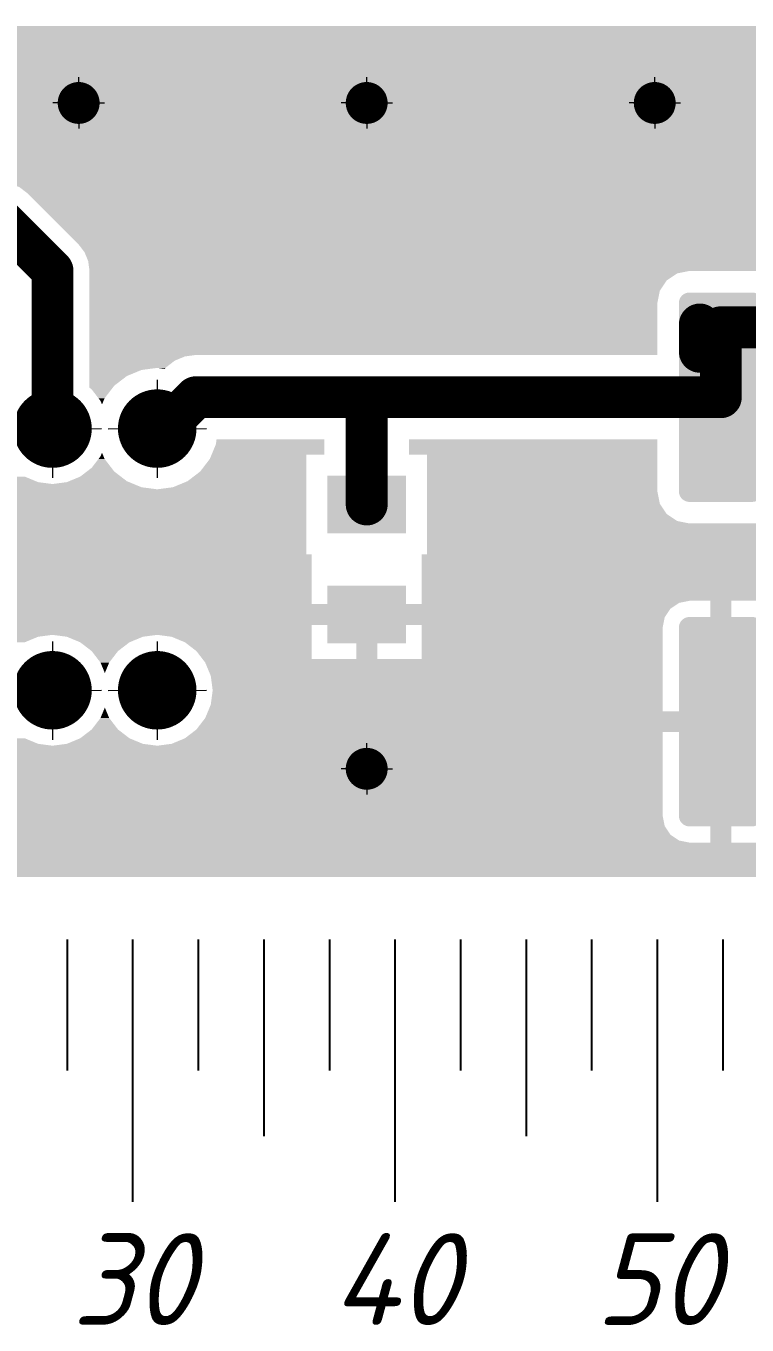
# Model space of a CAD drawing. Header units: inches. Extents: x -14 to 5184, y -66 to 1689.
# Drawn here: x 2034.55 to 2062.04, y 608.03 to 657.59 of the extents above; entities that cross this region are included whole.
import ezdxf

# ---------------------------------------------------------------- set-up
doc = ezdxf.new("R2010")
doc.units = ezdxf.units.IN
doc.header["$MEASUREMENT"] = 0
doc.layers.add('DRILL', color=7, linetype='Continuous', true_color=0xffffff)
doc.layers.add('Drill Gost', color=7, linetype='Continuous')
doc.layers.add('Poligon', color=7, linetype='Continuous')
doc.layers.add('Видимые тонкие (ГОСТ)', color=7, linetype='Continuous', lineweight=25)
doc.layers.add('Текст', color=7, linetype='Continuous', lineweight=15)
doc.styles.get("Standard").update_dxf_attribs({"font": 'gost_b.ttf', "oblique": 15})

# ---------------------------------------------------------------- blocks, each defined once
blk = doc.blocks.new('ROUND_4')
at = {"const_width": 0.015748}
blk.add_lwpolyline([(-0.007873999999999999, 0, 1), (0.007873999999999999, 0, 1)], format="xyb", close=True, dxfattribs=at)
blk = doc.blocks.new('ROUND_23')
at = {"const_width": 0.0295276}
blk.add_lwpolyline([(-0.0147638, 0, 1), (0.0147638, 0, 1)], format="xyb", close=True, dxfattribs=at)
blk = doc.blocks.new('RECTANGLE_ROUNDED_16')
for points in [[(-0.0266353, 0.0781408), (-0.0259077, 0.0784011), (0.0266353, 0.0781408), (0.0259077, 0.0784011)], [(-0.0259077, 0.0784011), (-0.0251582, 0.07858889999999999), (0.0259077, 0.0784011), (0.0251582, 0.07858889999999999)], [(-0.0251582, 0.07858889999999999), (-0.0243939, 0.0787022), (0.0251582, 0.07858889999999999), (0.0243939, 0.0787022)], [(-0.0243939, 0.0787022), (-0.023622, 0.0787402), (0.0243939, 0.0787022), (0.023622, 0.0787402)], [(-0.0314961, 0.0708661), (-0.0314581, 0.071638), (0.0314961, 0.0708661), (0.0314581, 0.071638)], [(-0.0314961, -0.0708661), (-0.0314961, 0.0708661), (0.0314961, -0.0708661), (0.0314961, 0.0708661)], [(-0.0314581, 0.071638), (-0.0313448, 0.0724023), (0.0314581, 0.071638), (0.0313448, 0.0724023)], [(-0.0313448, 0.0724023), (-0.031157, 0.0731518), (0.0313448, 0.0724023), (0.031157, 0.0731518)], [(-0.031157, 0.0731518), (-0.0308967, 0.0738794), (0.031157, 0.0731518), (0.0308967, 0.0738794)], [(-0.0308967, 0.0738794), (-0.0305663, 0.07457799999999999), (0.0308967, 0.0738794), (0.0305663, 0.07457799999999999)], [(-0.0305663, 0.07457799999999999), (-0.0301691, 0.0752407), (0.0305663, 0.07457799999999999), (0.0301691, 0.0752407)], [(-0.0301691, 0.0752407), (-0.0297087, 0.0758613), (0.0301691, 0.0752407), (0.0297087, 0.0758613)], [(-0.0297087, 0.0758613), (-0.0291898, 0.0764339), (0.0297087, 0.0758613), (0.0291898, 0.0764339)], [(-0.0291898, 0.0764339), (-0.0286172, 0.0769528), (0.0291898, 0.0764339), (0.0286172, 0.0769528)], [(-0.0286172, 0.0769528), (-0.0279966, 0.07741310000000001), (0.0286172, 0.0769528), (0.0279966, 0.07741310000000001)], [(-0.0279966, 0.07741310000000001), (-0.0273339, 0.07781039999999999), (0.0279966, 0.07741310000000001), (0.0273339, 0.07781039999999999)], [(-0.0273339, 0.07781039999999999), (-0.0266353, 0.0781408), (0.0273339, 0.07781039999999999), (0.0266353, 0.0781408)], [(-0.0314581, -0.071638), (-0.0314961, -0.0708661), (0.0314581, -0.071638), (0.0314961, -0.0708661)], [(-0.0313448, -0.0724023), (-0.0314581, -0.071638), (0.0313448, -0.0724023), (0.0314581, -0.071638)], [(-0.031157, -0.0731518), (-0.0313448, -0.0724023), (0.031157, -0.0731518), (0.0313448, -0.0724023)], [(-0.0308967, -0.0738794), (-0.031157, -0.0731518), (0.0308967, -0.0738794), (0.031157, -0.0731518)], [(-0.0305663, -0.07457799999999999), (-0.0308967, -0.0738794), (0.0305663, -0.07457799999999999), (0.0308967, -0.0738794)], [(-0.0301691, -0.0752407), (-0.0305663, -0.07457799999999999), (0.0301691, -0.0752407), (0.0305663, -0.07457799999999999)], [(-0.0297087, -0.0758613), (-0.0301691, -0.0752407), (0.0297087, -0.0758613), (0.0301691, -0.0752407)], [(-0.0291898, -0.0764339), (-0.0297087, -0.0758613), (0.0291898, -0.0764339), (0.0297087, -0.0758613)], [(-0.0286172, -0.0769528), (-0.0291898, -0.0764339), (0.0286172, -0.0769528), (0.0291898, -0.0764339)], [(-0.0279966, -0.07741310000000001), (-0.0286172, -0.0769528), (0.0279966, -0.07741310000000001), (0.0286172, -0.0769528)], [(-0.0273339, -0.07781039999999999), (-0.0279966, -0.07741310000000001), (0.0273339, -0.07781039999999999), (0.0279966, -0.07741310000000001)], [(-0.0266353, -0.0781408), (-0.0273339, -0.07781039999999999), (0.0266353, -0.0781408), (0.0273339, -0.07781039999999999)], [(-0.0259077, -0.0784011), (-0.0266353, -0.0781408), (0.0259077, -0.0784011), (0.0266353, -0.0781408)], [(-0.0251582, -0.07858889999999999), (-0.0259077, -0.0784011), (0.0251582, -0.07858889999999999), (0.0259077, -0.0784011)], [(-0.0243939, -0.0787022), (-0.0251582, -0.07858889999999999), (0.0243939, -0.0787022), (0.0251582, -0.07858889999999999)], [(-0.023622, -0.0787402), (-0.0243939, -0.0787022), (0.023622, -0.0787402), (0.0243939, -0.0787022)]]:
    blk.add_solid(points)
blk = doc.blocks.new('RECTANGLE_11')
blk.add_solid([(0.0295276, 0.0216535), (0.0295276, -0.0216535), (-0.0295276, 0.0216535), (-0.0295276, -0.0216535)])
blk = doc.blocks.new('ROUND_32')
at = {"const_width": 0.0078739}
blk.add_lwpolyline([(-0.003937, 0, 1), (0.003937, 0, 1)], format="xyb", close=True, dxfattribs=at)

msp = doc.modelspace()

# ---------------------------------------------------------------- hatches: boundary and pattern name
at = {"layer": 'Drill Gost', "lineweight": 9, "transparency": 33554457}
h = msp.add_hatch(color=256, dxfattribs=at)
h.dxf.hatch_style = 1
h.paths.add_polyline_path([(2034.65779779495, 642.2258068428979), (2035.56070235105, 642.228797985889), (2035.56070235105, 643.121587520434, 0.411895405310518)])
h.paths.add_polyline_path([(2035.56070235105, 642.228797985889), (2035.56070235105, 641.3157217541353, 0.4142135623730951), (2036.4636352342, 642.2186546372847, 0.003636701669155858), (2036.4635397021, 642.231788906243)])
h = msp.add_hatch(color=256, dxfattribs=at)
h.dxf.hatch_style = 1
h.paths.add_polyline_path([(2038.650824726529, 642.2258068428979), (2039.55372928263, 642.228797985889), (2039.55372928263, 643.121587520434, 0.411895405310518)])
h.paths.add_polyline_path([(2039.55372928263, 642.228797985889), (2039.55372928263, 641.3157217541353, 0.4142135623730951), (2040.456662165779, 642.2186546372847, 0.003636701669155858), (2040.45656663368, 642.231788906243)])
h = msp.add_hatch(color=256, dxfattribs=at)
h.dxf.hatch_style = 1
h.paths.add_polyline_path([(2034.65779779495, 632.242922556739), (2035.56070235105, 632.2459136997301), (2035.56070235105, 633.1387032342751, 0.411895405310518)])
h.paths.add_polyline_path([(2035.56070235105, 632.2459136997301), (2035.56070235105, 631.3328374679764, 0.4142135623730951), (2036.4636352342, 632.2357703511258, 0.003636701669155858), (2036.4635397021, 632.2489046200841)])
h = msp.add_hatch(color=256, dxfattribs=at)
h.dxf.hatch_style = 1
h.paths.add_polyline_path([(2038.650951509414, 632.242922556739), (2039.553856065514, 632.2459136997301), (2039.553856065514, 633.1387032342751, 0.411895405310518)])
h.paths.add_polyline_path([(2039.553856065514, 632.2459136997301), (2039.553856065514, 631.3328374679764, 0.4142135623730951), (2040.456788948663, 632.2357703511258, 0.003636701669155858), (2040.456693416564, 632.2489046200841)])

# ---------------------------------------------------------------- linework, layer by layer
at = {"const_width": 1.59724910511195}
for points in [[(2033.601164763388, 650.2149379952176), (2035.560435902533, 648.2556668560579)], [(2035.560435902533, 642.2287736098157), (2035.560435902533, 648.2556668560579)], [(2060.241827022111, 646.2017507924471), (2061.040449039023, 645.4031287755212)], [(2060.241827022111, 645.159180886884), (2060.241827022111, 646.2017507924471)], [(2061.040449039023, 646.0948283476615), (2073.976893397064, 646.0948283476615)], [(2061.040449039023, 643.4266356375671), (2061.040449039023, 645.4031287755212)], [(2039.831836448198, 642.2287026121782), (2041.02976947358, 643.4266356375671)], [(2041.02976947358, 643.4266356375671), (2047.539720515097, 643.4266356375671)], [(2047.539720515097, 643.4266356375671), (2061.040449039023, 643.4266356375671)], [(2047.539720515097, 643.4266356375671), (2047.539882795407, 643.4264733572496)], [(2047.539882795407, 639.333692729561), (2047.539882795407, 643.4264733572496)], [(2035.560364904917, 642.2287026121782), (2035.560435902533, 642.2287736098157)], [(2039.553480060787, 642.2287026121782), (2039.831836448198, 642.2287026121782)]]:
    msp.add_lwpolyline(points, dxfattribs=at)
at = {"layer": 'Drill Gost', "lineweight": 9, "transparency": 33554457}
for p, q in [((2036.558957177141, 654.651491980425), (2036.558957177141, 655.6307414376757)), ((2047.540129891916, 654.651491980425), (2047.540129891916, 655.6307414376757)), ((2058.521302606691, 654.651491980425), (2058.521302606691, 655.6307414376757)), ((2036.558957177141, 654.651491980425), (2035.57970771989, 654.651491980425)), ((2036.558957177141, 654.651491980425), (2036.558957177141, 653.6722425231743)), ((2036.558957177141, 654.651491980425), (2037.538206634392, 654.651491980425)), ((2047.540129891916, 654.651491980425), (2046.560880434665, 654.651491980425)), ((2047.540129891916, 654.651491980425), (2047.540129891916, 653.6722425231743)), ((2047.540129891916, 654.651491980425), (2048.519379349167, 654.651491980425)), ((2058.521302606691, 654.651491980425), (2057.54205314944, 654.651491980425)), ((2058.521302606691, 654.651491980425), (2058.521302606691, 653.6722425231743)), ((2058.521302606691, 654.651491980425), (2059.500552063942, 654.651491980425)), ((2035.56070235105, 644.0925858728966), (2035.56070235105, 640.3447234016727)), ((2039.55372928263, 644.0925858728966), (2039.55372928263, 640.3447234016727)), ((2033.686775247767, 642.2225900385675), (2037.434562249282, 642.2350057105733)), ((2037.679802179347, 642.2225900385675), (2041.427589180862, 642.2350057105733)), ((2035.56070235105, 634.1097015867377), (2035.56070235105, 630.3618391155138)), ((2039.553856065514, 634.1097015867377), (2039.553856065514, 630.3618391155138)), ((2033.686775247767, 632.2397057524087), (2037.434562249282, 632.2521214244144)), ((2037.679928962231, 632.2397057524087), (2041.427715963746, 632.2521214244144)), ((2047.540129891916, 629.2510483025641), (2047.540129891916, 630.2302977598148)), ((2047.540129891916, 629.2510483025641), (2046.560880434665, 629.2510483025641)), ((2047.540129891916, 629.2510483025641), (2047.540129891916, 628.2717988453134)), ((2047.540129891916, 629.2510483025641), (2048.519379349167, 629.2510483025641))]:
    msp.add_line(p, q, dxfattribs=at)
for centre, radius in [((2036.558957177141, 654.651491980425), 0.4541920146831704), ((2047.540129891916, 654.651491980425), 0.4541920146831704), ((2058.521302606691, 654.651491980425), 0.4541920146831704), ((2035.56070235105, 642.2186546372847), 0.9029328831493331), ((2039.55372928263, 642.2186546372847), 0.9029328831493331), ((2035.56070235105, 632.2357703511258), 0.9029328831493331), ((2039.553856065514, 632.2357703511258), 0.9029328831493331), ((2047.540129891916, 629.2510483025641), 0.4541920146831704)]:
    msp.add_circle(centre, radius, dxfattribs=at)
at = {"layer": 'Poligon', "color": 252}
for points in [[(2008.476996866348, 656.2568168146105), (2008.476996866348, 657.5884231810202), (2081.381064776828, 656.2568168146105), (2081.381064776828, 657.5884231810202)], [(2018.138599042753, 656.250482810931), (2018.0904778571, 656.2568168146105), (2081.381064776828, 656.250482810931), (2081.381064776828, 656.2568168146105)], [(2018.14458820077, 656.2480029648219), (2018.138599042753, 656.250482810931), (2081.381064776828, 656.2480029648219), (2081.381064776828, 656.250482810931)], [(2018.648570014588, 656.0392445489784), (2018.14458820077, 656.2480029648219), (2081.381232128408, 656.0392445489784), (2081.381232128408, 656.2480029648219)], [(2019.086493596305, 655.703217793424), (2018.648570014588, 656.0392445489784), (2081.381232128408, 655.703217793424), (2081.381232128408, 656.0392445489784)], [(2019.204674238181, 655.5492036287475), (2019.086493596305, 655.703217793424), (2081.381232128408, 655.5492036287475), (2081.381232128408, 655.703217793424)], [(2019.42252035186, 655.2652942117062), (2019.204674238181, 655.5492036287475), (2110.765699583049, 655.2652942117062), (2110.765897362204, 655.5492036287475)], [(2019.633758613798, 654.7553232398719), (2019.42252035186, 655.2652942117062), (2110.765339523599, 654.7553232398719), (2110.765699583049, 655.2652942117062)], [(2008.476996866348, 653.7089143905329), (2008.476996866348, 654.7071919116867), (2081.381232128408, 653.7089143905329), (2081.381232128408, 654.7071919116867)], [(2019.634382378807, 654.7505816118215), (2019.633758613798, 654.7553232398719), (2110.765334452344, 654.7505816118215), (2110.765339523599, 654.7553232398719)], [(2019.640092617485, 654.7071919116867), (2019.634382378807, 654.7505816118215), (2081.381232128408, 654.7071919116867), (2081.381232128408, 654.7505816118215)], [(2019.547608049792, 653.4528208343114), (2019.633758613798, 653.6607932048652), (2081.381232128408, 653.4528208343114), (2081.381232128408, 653.6607932048652)], [(2019.633758613798, 653.6607932048652), (2019.640092617485, 653.7089143905329), (2081.381232128408, 653.6607932048652), (2081.381232128408, 653.7089143905329)], [(2019.42252035186, 653.1508222330382), (2019.547608049792, 653.4528208343114), (2110.769959441432, 653.1508222330382), (2110.769959441432, 653.4528208343114)], [(2018.648570014588, 652.3768718957587), (2019.086493596305, 652.7128986513131), (2110.769959441432, 652.3768718957587), (2110.769959441432, 652.7128986513131)], [(2019.086493596305, 652.7128986513131), (2019.42252035186, 653.1508222330382), (2110.769959441432, 652.7128986513131), (2110.769959441432, 653.1508222330382)], [(2018.249324932507, 652.2114981087949), (2018.648570014588, 652.3768718957587), (2110.769959441432, 652.2114981087949), (2110.769959441432, 652.3768718957587)], [(2018.648570014588, 652.0461243218239), (2018.249324932507, 652.2114981087949), (2110.769959441432, 652.0461243218239), (2110.769959441432, 652.2114981087949)], [(2019.086493596305, 651.7100975662767), (2018.648570014588, 652.0461243218239), (2110.769959441432, 651.7100975662767), (2110.769959441432, 652.0461243218239)], [(2019.152110628815, 651.6245859810011), (2019.086493596305, 651.7100975662767), (2110.769959441432, 651.6245859810011), (2110.769959441432, 651.7100975662767)], [(2033.966006417964, 651.576551006751), (2033.601164763388, 651.6245859810011), (2110.769959441432, 651.576551006751), (2110.769959441432, 651.6245859810011)], [(2034.305988756287, 651.435727189201), (2033.966006417964, 651.576551006751), (2110.769959441432, 651.435727189201), (2110.769959441432, 651.576551006751)], [(2034.597936120352, 651.2117093521744), (2034.305988756287, 651.435727189201), (2110.769959441432, 651.2117093521744), (2110.769959441432, 651.435727189201)], [(2036.557207259497, 649.2524382130074), (2034.597936120352, 651.2117093521744), (2110.769959441432, 649.2524382130074), (2110.769959441432, 651.2117093521744)], [(2036.781225096523, 648.9604908489497), (2036.557207259497, 649.2524382130074), (2110.769959441432, 648.9604908489497), (2110.769959441432, 649.2524382130074)], [(2036.922053985343, 648.6205085106418), (2036.781225096523, 648.9604908489497), (2110.769959441432, 648.6205085106418), (2110.769959441432, 648.9604908489497)], [(2036.970083888316, 648.2556668560579), (2036.922053985343, 648.6205085106418), (2110.769959441432, 648.2556668560579), (2110.769959441432, 648.6205085106418)], [(2036.970083888316, 648.2418426014343), (2036.970083888316, 648.2556668560579), (2110.769959441432, 648.2418426014343), (2110.769959441432, 648.2556668560579)], [(2036.970083888316, 648.1488711927674), (2036.970083888316, 648.2418426014343), (2059.375103055298, 648.1488711927674), (2059.842516013641, 648.2418426014343)], [(2036.970083888316, 647.8841007107773), (2036.970083888316, 648.1488711927674), (2058.97885508786, 647.8841007107773), (2059.375103055298, 648.1488711927674)], [(2036.970083888316, 647.4878527433253), (2036.970083888316, 647.8841007107773), (2058.714084605877, 647.4878527433253), (2058.97885508786, 647.8841007107773)], [(2036.970083888316, 647.0204397849963), (2036.970083888316, 647.4878527433253), (2058.621113197196, 647.0204397849963), (2058.714084605877, 647.4878527433253)], [(2036.970083888316, 645.037663355965), (2036.970083888316, 647.0204397849963), (2058.621113197196, 645.037663355965), (2058.621113197196, 647.0204397849963)], [(2036.970083888316, 644.9827720382606), (2036.970083888316, 645.037663355965), (2040.612805409242, 644.9827720382606), (2041.02976947358, 645.037663355965)], [(2036.970083888316, 644.8218254612372), (2036.970083888316, 644.9827720382606), (2040.224255614377, 644.8218254612372), (2040.612805409242, 644.9827720382606)], [(2036.970083888316, 644.7106685143887), (2036.970083888316, 644.8218254612372), (2040.079395073919, 644.7106685143887), (2040.224255614377, 644.8218254612372)], [(2036.970083888316, 644.5658079739156), (2036.970083888316, 644.7106685143887), (2039.890602208487, 644.5658079739156), (2040.079395073919, 644.7106685143887)], [(2036.970083888316, 644.5445543234679), (2036.970083888316, 644.5658079739156), (2039.869343486776, 644.5445543234679), (2039.890602208487, 644.5658079739156)], [(2036.970083888316, 644.465645518642), (2036.970083888316, 644.5445543234679), (2038.954092633534, 644.465645518642), (2039.553480060787, 644.5445543234679)], [(2036.970083888316, 644.2342895684711), (2036.970083888316, 644.465645518642), (2038.395554205157, 644.2342895684711), (2038.954092633534, 644.465645518642)], [(2039.832602208453, 644.5078079738674), (2039.553480060787, 644.5445543234679), (2039.832602208453, 644.5078079738674), (2039.869343486776, 644.5445543234679)], [(2036.970083888316, 643.8662580913739), (2036.970083888316, 644.2342895684711), (2037.915924581614, 643.8662580913739), (2038.395554205157, 644.2342895684711)], [(2036.970083888316, 643.7894234318743), (2036.970083888316, 643.8662580913739), (2037.856966113426, 643.7894234318743), (2037.915924581614, 643.8662580913739)], [(2037.055524475962, 643.7238621832372), (2036.970083888316, 643.7894234318743), (2037.806654143469, 643.7238621832372), (2037.856966113426, 643.7894234318743)], [(2037.314295657432, 643.386628467823), (2037.055524475962, 643.7238621832372), (2037.547893104509, 643.386628467823), (2037.806654143469, 643.7238621832372)], [(2037.391551231516, 643.2859386015194), (2037.314295657432, 643.386628467823), (2037.506181991428, 643.2859386015194), (2037.547893104509, 643.386628467823)], [(2037.448866611465, 643.1475642025185), (2037.391551231516, 643.2859386015194), (2037.448866611465, 643.1475642025185), (2037.506181991428, 643.2859386015194)], [(2041.790422967259, 641.6293151849101), (2041.814947580382, 641.8156079191764), (2045.928855077031, 641.6293151849101), (2045.928855077031, 641.8156079191764)], [(2049.150910513812, 641.2304200197619), (2049.150910513812, 641.8156079191764), (2058.621113197196, 641.2304200197619), (2058.621113197196, 641.8156079191764)], [(2037.391551231516, 641.1714666228442), (2037.448866611465, 641.3098410218378), (2037.506187062683, 641.1714666228442), (2037.448866611465, 641.3098410218378)], [(2041.62519117557, 641.2304200197619), (2041.790422967259, 641.6293151849101), (2045.928855077031, 641.2304200197619), (2045.928855077031, 641.6293151849101)], [(2037.055524475962, 640.7335430411191), (2037.314290586177, 641.0707767565406), (2037.806664285965, 640.7335430411191), (2037.547893104509, 641.0707767565406)], [(2037.314290586177, 641.0707767565406), (2037.391551231516, 641.1714666228442), (2037.547893104509, 641.0707767565406), (2037.506187062683, 641.1714666228442)], [(2041.19103553999, 640.5911471329824), (2041.55906701708, 641.0707767565406), (2045.243844496757, 640.5911471329824), (2045.243844496757, 641.0707767565406)], [(2041.55906701708, 641.0707767565406), (2041.62519117557, 641.2304200197619), (2045.243844496757, 641.0707767565406), (2045.243844496757, 641.2304200197619)], [(2049.835921094071, 639.8328314901452), (2049.835921094071, 641.2304200197619), (2058.621113197196, 639.8328314901452), (2058.621113197196, 641.2304200197619)], [(2032.114509695255, 640.1862780236194), (2032.624480667089, 640.3975162855719), (2035.013099887396, 640.1862780236194), (2034.503128915561, 640.3975162855719)], [(2036.196554465643, 640.2231156558925), (2036.617600894244, 640.3975162855719), (2038.395554205157, 640.2231156558925), (2038.168270476717, 640.3975162855719)], [(2036.617600894244, 640.3975162855719), (2036.869946789362, 640.5911471329824), (2038.168270476717, 640.3975162855719), (2037.915924581614, 640.5911471329824)], [(2036.869946789362, 640.5911471329824), (2037.055524475962, 640.7335430411191), (2037.915924581614, 640.5911471329824), (2037.806664285965, 640.7335430411191)], [(2040.711405916447, 640.2231156558925), (2041.19103553999, 640.5911471329824), (2045.243844496757, 640.2231156558925), (2045.243844496757, 640.5911471329824)], [(2008.476996866348, 639.9917597057143), (2008.476996866348, 640.1142306335029), (2038.954092633534, 639.9917597057143), (2038.658422964656, 640.1142306335029)], [(2008.476996866348, 639.9128509008884), (2008.476996866348, 639.9917597057143), (2039.553480060787, 639.9128509008884), (2038.954092633534, 639.9917597057143)], [(2008.476996866348, 637.6602124448842), (2008.476996866348, 639.9128509008884), (2045.243844496757, 637.6602124448842), (2045.243844496757, 639.9128509008884)], [(2031.567244677763, 640.1142306335029), (2032.114509695255, 640.1862780236194), (2035.560364904917, 640.1142306335029), (2035.013099887396, 640.1862780236194)], [(2035.560364904917, 640.1142306335029), (2036.10762992241, 640.1862780236194), (2038.658422964656, 640.1142306335029), (2038.484488890886, 640.1862780236194)], [(2036.10762992241, 640.1862780236194), (2036.196554465643, 640.2231156558925), (2038.484488890886, 640.1862780236194), (2038.395554205157, 640.2231156558925)], [(2039.553480060787, 639.9128509008884), (2040.15286748807, 639.9917597057143), (2045.243844496757, 639.9128509008884), (2045.243844496757, 639.9917597057143)], [(2040.15286748807, 639.9917597057143), (2040.711405916447, 640.2231156558925), (2045.243844496757, 639.9917597057143), (2045.243844496757, 640.2231156558925)], [(2049.835921094071, 639.3654185318088), (2049.835921094071, 639.8328314901452), (2058.714084605877, 639.3654185318088), (2058.621113197196, 639.8328314901452)], [(2049.835921094071, 638.9691705643569), (2049.835921094071, 639.3654185318088), (2058.97885508786, 638.9691705643569), (2058.714084605877, 639.3654185318088)], [(2049.835921094071, 638.7044000823668), (2049.835921094071, 638.9691705643569), (2059.375103055298, 638.7044000823668), (2058.97885508786, 638.9691705643569)], [(2049.835921094071, 638.6114286736998), (2049.835921094071, 638.7044000823668), (2059.842516013641, 638.6114286736998), (2059.375103055298, 638.7044000823668)], [(2049.835921094071, 638.2355823850309), (2049.835921094071, 638.6114286736998), (2110.331665657724, 638.2355823850309), (2110.331665657724, 638.6114286736998)], [(2049.835921094071, 637.43696543936), (2049.835921094071, 638.2355823850309), (2110.33149830613, 637.43696543936), (2110.33149830613, 638.2355823850309)], [(2017.470698893552, 637.5715516071801), (2016.570494468588, 637.6602124448842), (2045.243844496757, 637.5715516071801), (2045.243844496757, 637.6602124448842)], [(2017.914378355332, 637.43696543936), (2017.470698893552, 637.5715516071801), (2045.243844496757, 637.43696543936), (2045.243844496757, 637.5715516071801)], [(2018.336312254412, 637.3089719094866), (2017.914378355332, 637.43696543936), (2045.443332649405, 637.3089719094866), (2045.443332649405, 637.43696543936)], [(2019.134062014638, 636.8825651591111), (2018.336312254412, 637.3089719094866), (2045.443332649405, 636.8825651591111), (2045.443332649405, 637.3089719094866)], [(2049.636108380788, 636.8379887841444), (2049.636108380788, 637.43696543936), (2110.33149830613, 636.8379887841444), (2110.33149830613, 637.43696543936)], [(2019.83329747907, 636.3087165969488), (2019.134062014638, 636.8825651591111), (2045.443332649405, 636.3087165969488), (2045.443332649405, 636.8825651591111)], [(2049.636265589843, 636.2390273427087), (2049.636265589843, 636.8379887841444), (2110.33149830613, 636.2390273427087), (2110.33149830613, 636.8379887841444)], [(2019.890491148793, 636.2390273427087), (2019.83329747907, 636.3087165969488), (2045.443332649405, 636.2390273427087), (2045.443332649405, 636.3087165969488)], [(2020.407146041225, 635.6094811325244), (2019.890491148793, 636.2390273427087), (2045.443500000985, 635.6094811325244), (2045.443500000985, 636.2390273427087)], [(2049.636265589843, 635.6596156083912), (2049.636265589843, 636.2390273427087), (2110.331665657724, 635.6596156083912), (2110.331665657724, 636.2390273427087)], [(2020.444166238858, 635.5402280066488), (2020.407146041225, 635.6094811325244), (2045.443500000985, 635.5402280066488), (2045.443500000985, 635.6094811325244)], [(2020.539698633789, 635.3614965209641), (2020.444166238858, 635.5402280066488), (2059.122797730264, 635.3614965209641), (2059.390286407595, 635.5402280066488)], [(2020.716203836362, 635.0312865005768), (2020.539698633789, 635.3614965209641), (2058.902157352366, 635.0312865005768), (2059.122797730264, 635.3614965209641)], [(2049.636265589843, 635.5821368988696), (2049.636265589843, 635.6596156083912), (2059.453007750666, 635.5821368988696), (2059.842516013641, 635.6596156083912)], [(2049.636265589843, 635.5402280066488), (2049.636265589843, 635.5821368988696), (2059.390286407595, 635.5402280066488), (2059.453007750666, 635.5821368988696)], [(2060.641148173092, 631.4472850986355), (2060.641148173092, 635.6596156083912), (2061.439770190003, 631.4472850986355), (2061.439770190003, 635.6596156083912)], [(2020.833552791608, 634.8117313723056), (2020.716203836362, 635.0312865005768), (2058.858483661696, 634.8117313723056), (2058.902157352366, 635.0312865005768)], [(2020.854826727083, 634.7416059897156), (2020.833552791608, 634.8117313723056), (2058.844532625562, 634.7416059897156), (2058.858483661696, 634.8117313723056)], [(2020.970471738985, 634.3603790942367), (2020.854826727083, 634.7416059897156), (2045.443500000985, 634.3603790942367), (2045.443500000985, 634.7416059897156)], [(2032.114509695255, 634.2883317041275), (2031.567244677763, 634.3603790942367), (2035.013099887396, 634.2883317041275), (2035.560364904917, 634.3603790942367)], [(2036.10762992241, 634.2883317041275), (2035.560364904917, 634.3603790942367), (2039.006215043295, 634.2883317041275), (2039.553480060787, 634.3603790942367)], [(2040.100745078309, 634.2883317041275), (2039.553480060787, 634.3603790942367), (2045.443500000985, 634.2883317041275), (2045.443500000985, 634.3603790942367)], [(2047.140571786951, 633.4438452122128), (2047.140571786951, 634.7416059897156), (2047.939193803892, 633.4438452122128), (2047.939193803892, 634.7416059897156)], [(2049.636265589843, 634.6417782376017), (2049.636265589843, 634.7416059897156), (2058.824678642837, 634.6417782376017), (2058.844532625562, 634.7416059897156)], [(2049.636265589843, 633.4438452122128), (2049.636265589843, 634.6417782376017), (2058.824678642837, 633.4438452122128), (2058.824678642837, 634.6417782376017)], [(2032.624480667089, 634.0770934421677), (2032.114509695255, 634.2883317041275), (2034.503128915561, 634.0770934421677), (2035.013099887396, 634.2883317041275)], [(2036.617600894244, 634.0770934421677), (2036.10762992241, 634.2883317041275), (2038.496244071461, 634.0770934421677), (2039.006215043295, 634.2883317041275)], [(2037.055524475962, 633.7410666866205), (2036.617600894244, 634.0770934421677), (2038.058320489743, 633.7410666866205), (2038.496244071461, 634.0770934421677)], [(2040.610716050143, 634.0770934421677), (2040.100745078309, 634.2883317041275), (2045.443500000985, 634.0770934421677), (2045.443500000985, 634.2883317041275)], [(2041.048639631861, 633.7410666866205), (2040.610716050143, 634.0770934421677), (2045.443500000985, 633.7410666866205), (2045.443500000985, 634.0770934421677)], [(2037.391551231516, 633.3031431049027), (2037.055524475962, 633.7410666866205), (2037.722293734188, 633.3031431049027), (2038.058320489743, 633.7410666866205)], [(2041.276704334336, 633.4438452122128), (2041.048639631861, 633.7410666866205), (2045.443500000985, 633.4438452122128), (2045.443500000985, 633.7410666866205)], [(2041.384666387401, 633.3031431049027), (2041.276704334336, 633.4438452122128), (2058.824678642837, 633.3031431049027), (2058.824678642837, 633.4438452122128)], [(2037.556919947225, 632.9039030940772), (2037.391551231516, 633.3031431049027), (2037.556919947225, 632.9039030940772), (2037.722293734188, 633.3031431049027)], [(2041.595904649354, 632.7931721330684), (2041.384666387401, 633.3031431049027), (2058.824678642837, 632.7931721330684), (2058.824678642837, 633.3031431049027)], [(2041.66795203947, 632.2459071155614), (2041.595904649354, 632.7931721330684), (2058.824678642837, 632.2459071155614), (2058.824678642837, 632.7931721330684)], [(2041.595904649354, 631.6986420980617), (2041.66795203947, 632.2459071155614), (2058.824678642837, 631.6986420980617), (2058.824678642837, 632.2459071155614)], [(2037.391551231516, 631.1886711262274), (2037.556919947225, 631.5879111370529), (2037.722293734188, 631.1886711262274), (2037.556919947225, 631.5879111370529)], [(2041.384666387401, 631.1886711262274), (2041.491791682582, 631.4472850986355), (2075.89085789984, 631.1886711262274), (2075.89085789984, 631.4472850986355)], [(2041.491791682582, 631.4472850986355), (2041.595904649354, 631.6986420980617), (2058.824678642837, 631.4472850986355), (2058.824678642837, 631.6986420980617)], [(2037.055524475962, 630.7507475445024), (2037.391551231516, 631.1886711262274), (2038.058320489743, 630.7507475445024), (2037.722293734188, 631.1886711262274)], [(2041.048639631861, 630.7507475445024), (2041.384666387401, 631.1886711262274), (2075.89085789984, 630.7507475445024), (2075.89085789984, 631.1886711262274)], [(2032.114509695255, 630.2034825270026), (2032.624480667089, 630.4147207889624), (2035.013099887396, 630.2034825270026), (2034.503128915561, 630.4147207889624)], [(2036.10762992241, 630.2034825270026), (2036.617600894244, 630.4147207889624), (2039.006215043295, 630.2034825270026), (2038.496244071461, 630.4147207889624)], [(2036.617600894244, 630.4147207889624), (2037.055524475962, 630.7507475445024), (2038.496244071461, 630.4147207889624), (2038.058320489743, 630.7507475445024)], [(2040.100745078309, 630.2034825270026), (2040.610716050143, 630.4147207889624), (2058.824678642837, 630.2034825270026), (2058.824678642837, 630.4147207889624)], [(2040.610716050143, 630.4147207889624), (2040.915600198323, 630.6486630817168), (2058.824678642837, 630.4147207889624), (2058.824678642837, 630.6486630817168)], [(2040.915600198323, 630.6486630817168), (2041.048639631861, 630.7507475445024), (2075.89085789984, 630.6486630817168), (2075.89085789984, 630.7507475445024)], [(2060.641148173092, 626.4363325719684), (2060.641148173092, 630.6486630817168), (2061.439770190003, 626.4363325719684), (2061.439770190003, 630.6486630817168)], [(2019.83329747907, 629.783110575962), (2020.119159331183, 630.1314351368934), (2058.824678642837, 629.783110575962), (2058.824678642837, 630.1314351368934)], [(2031.567244677763, 630.1314351368934), (2032.114509695255, 630.2034825270026), (2035.560364904917, 630.1314351368934), (2035.013099887396, 630.2034825270026)], [(2035.560364904917, 630.1314351368934), (2036.10762992241, 630.2034825270026), (2039.553480060787, 630.1314351368934), (2039.006215043295, 630.2034825270026)], [(2039.553480060787, 630.1314351368934), (2040.100745078309, 630.2034825270026), (2058.824678642837, 630.1314351368934), (2058.824678642837, 630.2034825270026)], [(2019.134062014638, 629.209262013807), (2019.83329747907, 629.783110575962), (2058.824678642837, 629.209262013807), (2058.824678642837, 629.783110575962)], [(2018.336312254412, 628.7828552634243), (2019.134062014638, 629.209262013807), (2058.824678642837, 628.7828552634243), (2058.824678642837, 629.209262013807)], [(2008.628607253793, 627.9174143253991), (2008.52633008313, 628.4316147280339), (2058.824678642837, 627.9174143253991), (2058.824678642837, 628.4316147280339)], [(2016.570494468588, 628.4316147280339), (2017.470698893552, 628.520275565738), (2058.824678642837, 628.4316147280339), (2058.824678642837, 628.520275565738)], [(2017.470698893552, 628.520275565738), (2018.336312254412, 628.7828552634243), (2058.824678642837, 628.520275565738), (2058.824678642837, 628.7828552634243)], [(2008.820488516534, 627.4541699427433), (2008.628607253793, 627.9174143253991), (2058.824678642837, 627.4541699427433), (2058.824678642837, 627.9174143253991)], [(2008.926001151051, 627.1994304129408), (2008.820488516534, 627.4541699427433), (2058.875350672259, 627.1994304129408), (2058.824678642837, 627.4541699427433)], [(2009.016056585229, 627.0646616797682), (2008.926001151051, 627.1994304129408), (2058.902157352366, 627.0646616797682), (2058.875350672259, 627.1994304129408)], [(2009.236696963128, 626.7344516593881), (2009.016056585229, 627.0646616797682), (2059.122797730264, 626.7344516593881), (2058.902157352366, 627.0646616797682)], [(2009.357758080661, 626.5532656838919), (2009.236696963128, 626.7344516593881), (2059.393963071054, 626.5532656838919), (2059.122797730264, 626.7344516593881)], [(2009.397212483078, 626.5138112814826), (2009.357758080661, 626.5532656838919), (2059.453007750666, 626.5138112814826), (2059.393963071054, 626.5532656838919)], [(2009.474691192607, 626.4363325719684), (2009.397212483078, 626.5138112814826), (2059.842516013641, 626.4363325719684), (2059.453007750666, 626.5138112814826)], [(2009.77179095676, 626.1392328077933), (2009.474691192607, 626.4363325719684), (2132.801566524491, 626.1392328077933), (2133.098666288673, 626.4363325719684)], [(2009.907279808847, 626.0037490269684), (2009.77179095676, 626.1392328077933), (2132.59879726665, 626.0037490269684), (2132.801566524491, 626.1392328077933)], [(2010.450082117606, 625.6410575866036), (2009.907279808847, 626.0037490269684), (2132.05598988665, 625.6410575866036), (2132.59879726665, 626.0037490269684)], [(2010.553444537918, 625.571992097343), (2010.450082117606, 625.6410575866036), (2131.889246859488, 625.571992097343), (2132.05598988665, 625.6410575866036)], [(2011.215142536183, 625.2979107820871), (2010.553444537918, 625.571992097343), (2131.227548861223, 625.2979107820871), (2131.889246859488, 625.571992097343)], [(2011.271428450362, 625.274598200093), (2011.215142536183, 625.2979107820871), (2131.110326687472, 625.274598200093), (2131.227548861223, 625.2979107820871)], [(2012.0335931795, 625.1229928838881), (2011.271428450362, 625.274598200093), (2130.348141673285, 625.1229928838881), (2131.110326687472, 625.274598200093)], [(2129.899745939781, 625.1229878126329), (2012.422203829485, 625.1229928838881), (2130.3481011032, 625.1229878126329), (2130.348141673285, 625.1229928838881)]]:
    msp.add_solid(points, dxfattribs=at)
at = {"layer": 'Видимые тонкие (ГОСТ)', "color": 0, "transparency": 33554684}
for p, q in [((2036.115951325207, 622.7355729108273), (2036.115951325207, 617.7355729108273)), ((2038.615951325207, 622.7355729108273), (2038.615951325207, 612.7355729108273)), ((2038.615951325207, 622.7355729108273), (2038.615951325207, 612.7355729108273)), ((2041.115951325207, 622.7355729108273), (2041.115951325207, 617.7355729108273)), ((2043.615951325207, 622.7355729108273), (2043.615951325207, 615.2355729108273)), ((2046.115951325207, 622.7355729108273), (2046.115951325207, 617.7355729108273)), ((2048.615951325207, 622.7355729108273), (2048.615951325207, 612.7355729108273)), ((2048.615951325207, 622.7355729108273), (2048.615951325207, 612.7355729108273)), ((2051.115951325207, 622.7355729108273), (2051.115951325207, 617.7355729108273)), ((2053.615951325207, 622.7355729108273), (2053.615951325207, 615.2355729108273)), ((2056.115951325207, 622.7355729108273), (2056.115951325207, 617.7355729108273)), ((2058.615951325207, 622.7355729108273), (2058.615951325207, 612.7355729108273)), ((2058.615951325207, 622.7355729108273), (2058.615951325207, 612.7355729108273)), ((2061.115951325207, 622.7355729108273), (2061.115951325207, 617.7355729108273))]:
    msp.add_line(p, q, dxfattribs=at)

# ---------------------------------------------------------------- block references
at = {"xscale": 50.7125995, "yscale": 50.7125995, "zscale": 50.7125995}
for name, p in [('ROUND_4', (2036.558642426056, 654.6512914132624)), ('ROUND_4', (2047.539720515097, 654.6512914132624)), ('ROUND_4', (2058.520793532867, 654.6512914132624)), ('ROUND_4', (2035.560435902533, 648.2556668560579)), ('ROUND_4', (2035.560435902533, 648.2556668560579)), ('RECTANGLE_ROUNDED_16', (2061.040449039023, 643.4266305663047)), ('ROUND_4', (2060.241827022111, 646.2017507924471)), ('ROUND_4', (2060.241827022111, 646.2017507924471)), ('ROUND_4', (2061.040449039023, 646.0948283476615)), ('ROUND_4', (2060.241827022111, 645.159180886884)), ('ROUND_4', (2061.040449039023, 645.4031287755212)), ('ROUND_4', (2061.040449039023, 645.4031287755212)), ('ROUND_4', (2041.02976947358, 643.4266356375671)), ('ROUND_4', (2041.02976947358, 643.4266356375671)), ('ROUND_4', (2047.539720515097, 643.4266356375671)), ('ROUND_4', (2047.539720515097, 643.4266356375671)), ('ROUND_4', (2047.539720515097, 643.4266356375671)), ('ROUND_4', (2047.539882795407, 643.4264733572496)), ('ROUND_4', (2047.539882795407, 643.4264733572496)), ('ROUND_4', (2061.040449039023, 643.4266356375671)), ('ROUND_4', (2061.040449039023, 643.4266356375671)), ('ROUND_23', (2035.560364904917, 642.2287026121782)), ('ROUND_23', (2039.553480060787, 642.2287026121782)), ('ROUND_4', (2035.560364904917, 642.2287026121782)), ('ROUND_4', (2035.560435902533, 642.2287736098157)), ('ROUND_4', (2035.560435902533, 642.2287736098157)), ('ROUND_4', (2039.553480060787, 642.2287026121782)), ('ROUND_4', (2039.831836448198, 642.2287026121782)), ('ROUND_4', (2039.831836448198, 642.2287026121782)), ('RECTANGLE_11', (2047.539887866677, 639.333692729561)), ('ROUND_4', (2047.539882795407, 639.333692729561)), ('RECTANGLE_11', (2047.539887866677, 635.1409169981858)), ('RECTANGLE_ROUNDED_16', (2061.040449039023, 631.0479740901798)), ('ROUND_23', (2035.560364904917, 632.2459071155614)), ('ROUND_23', (2039.553480060787, 632.2459071155614)), ('ROUND_4', (2047.539720515097, 629.2510694808303))]:
    msp.add_blockref(name, p, dxfattribs=at)
at = {"layer": 'DRILL', "color": 1, "xscale": 50.7125995, "yscale": 50.7125995, "zscale": 50.7125995}
for name, p in [('ROUND_32', (2036.558642426056, 654.6512914132624)), ('ROUND_32', (2047.539720515097, 654.6512914132624)), ('ROUND_32', (2058.520793532867, 654.6512914132624)), ('ROUND_4', (2035.560364904917, 642.2287026121782)), ('ROUND_4', (2039.553480060787, 642.2287026121782)), ('ROUND_4', (2035.560364904917, 632.2459071155614)), ('ROUND_4', (2039.553480060787, 632.2459071155614)), ('ROUND_32', (2047.539720515097, 629.2510694808303))]:
    msp.add_blockref(name, p, dxfattribs=at)

# ---------------------------------------------------------------- texts
at = {"layer": 'Текст', "color": 0, "transparency": 33554684, "char_height": 3.5, "attachment_point": 2}
for s, insert in [('\\pxqc;{\\fGOST type B|b0|i0|c204|p0;30}', (2038.615951325207, 611.5316843850029)), ('\\pxqc;{\\fGOST type B|b0|i0|c204|p0;40}', (2048.615951325207, 611.5316843850029)), ('\\pxqc;{\\fGOST type B|b0|i0|c204|p0;50}', (2058.615951325207, 611.5316843850029))]:
    msp.add_mtext_dynamic_manual_height_columns(s, width=5.869143936297405, gutter_width=8, heights=[3.082963628182618], dxfattribs=dict(at, insert=insert))

doc.saveas('drawing.dxf')
